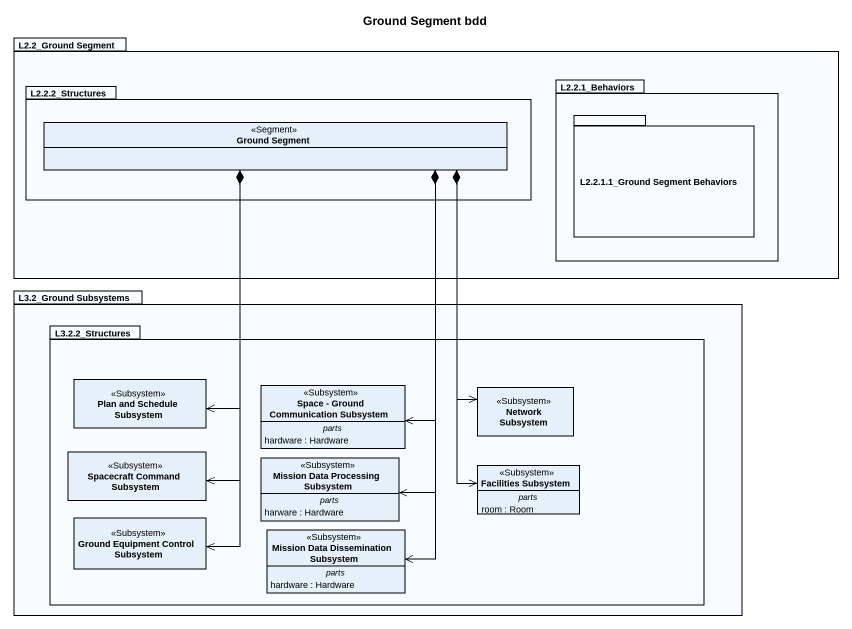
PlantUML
@startuml
title Ground Segment bdd
hide circle
hide empty members
package "L2.2_Ground Segment" as L2_2_Ground_Segment {
  package "L2.2.2_Structures" as L2_2_2_Structures {
    class "Ground Segment" as Ground_Segment <<Segment>>
  }
  package "L2.2.1_Behaviors" as L2_2_1_Behaviors {
    package "L2.2.1.1_Ground Segment Behaviors" as L2_2_1_1_Ground_Segment {
    }
  }
}
package "L3.2_Ground Subsystems" as L3_2_Ground_Subsystems {
  package "L3.2.2_Structures" as L3_2_2_Structures {
    class "Plan and Schedule Subsystem" as Plan_and_Schedule_Subsystem <<Subsystem>>
    class "Space - Ground Communication Subsystem" as Space_Ground_Communication <<Subsystem>> {
      -- parts --
      hardware : Hardware
    }
    class "Network Subsystem" as Network_Subsystem <<Subsystem>>
    class "Spacecraft Command Subsystem" as Spacecraft_Command_Subsystem <<Subsystem>>
    class "Mission Data Processing Subsystem" as Mission_Data_Processing <<Subsystem>> {
      -- parts --
      harware : Hardware
    }
    class "Facilities Subsystem" as Facilities_Subsystem <<Subsystem>> {
      -- parts --
      room : Room
    }
    class "Ground Equipment Control Subsystem" as Ground_Equipment_Control <<Subsystem>>
    class "Mission Data Dissemination Subsystem" as Mission_Data_Dissemination <<Subsystem>> {
      -- parts --
      hardware : Hardware
    }
  }
}
Ground_Segment *--> Plan_and_Schedule_Subsystem
Ground_Segment *--> Space_Ground_Communication
Ground_Segment *--> Network_Subsystem
Ground_Segment *--> Spacecraft_Command_Subsystem
Ground_Segment *--> Mission_Data_Processing
Ground_Segment *--> Facilities_Subsystem
Ground_Segment *--> Ground_Equipment_Control
Ground_Segment *--> Mission_Data_Dissemination
@enduml
